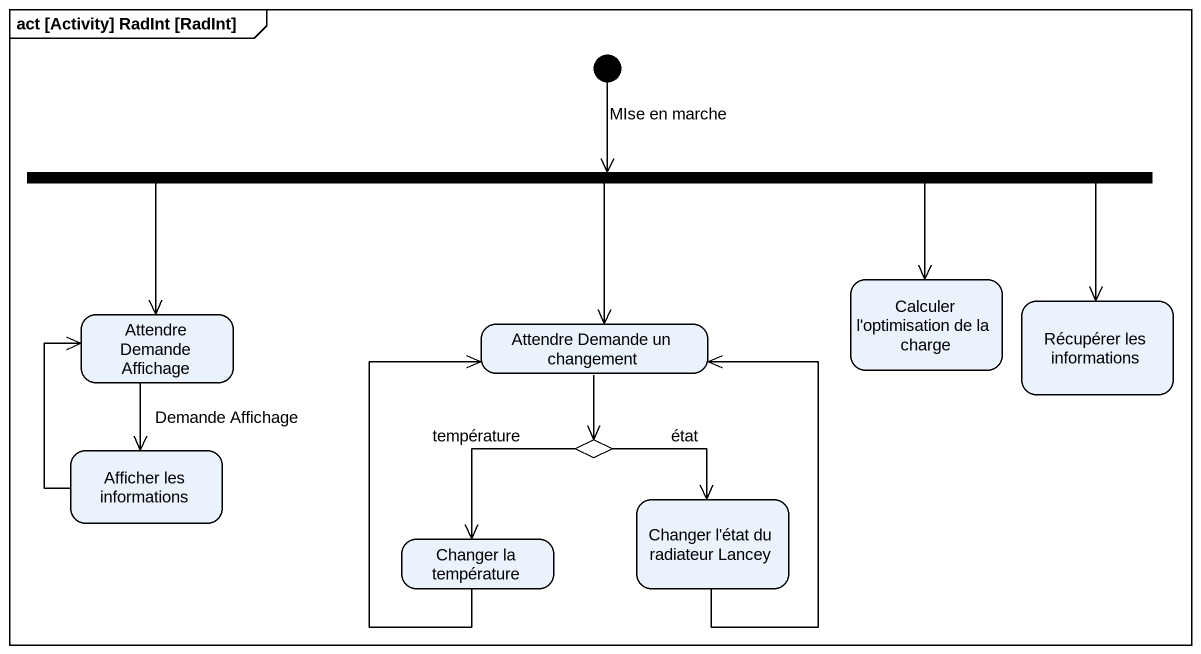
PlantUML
@startuml
mainframe act [Activity] RadInt [RadInt]
hide empty description
state fork1 <<fork>>
state "Attendre Demande Affichage" as Attendre_Demande_Affichage
state "Attendre Demande un changement" as Attendre_Demande_un
state "Calculer l'optimisation de la charge" as Calculer_l_optimisation_de
state "Récupérer les informations" as Récupérer_les_informations
state "Afficher les informations" as Afficher_les_informations
state choice1 <<choice>>
state "Changer l'état du radiateur Lancey" as Changer_l_état_du_radiateur
state "Changer la température" as Changer_la_température
[*] --> fork1 : MIse en marche
fork1 -left-> Attendre_Demande_Affichage
fork1 --> Attendre_Demande_un
fork1 -right-> Calculer_l_optimisation_de
fork1 -right-> Récupérer_les_informations
Attendre_Demande_Affichage --> Afficher_les_informations : Demande Affichage
Attendre_Demande_un --> choice1
Afficher_les_informations -up-> Attendre_Demande_Affichage
choice1 --> Changer_l_état_du_radiateur : état
choice1 --> Changer_la_température : température
Changer_l_état_du_radiateur -up-> Attendre_Demande_un
Changer_la_température -up-> Attendre_Demande_un
@enduml
